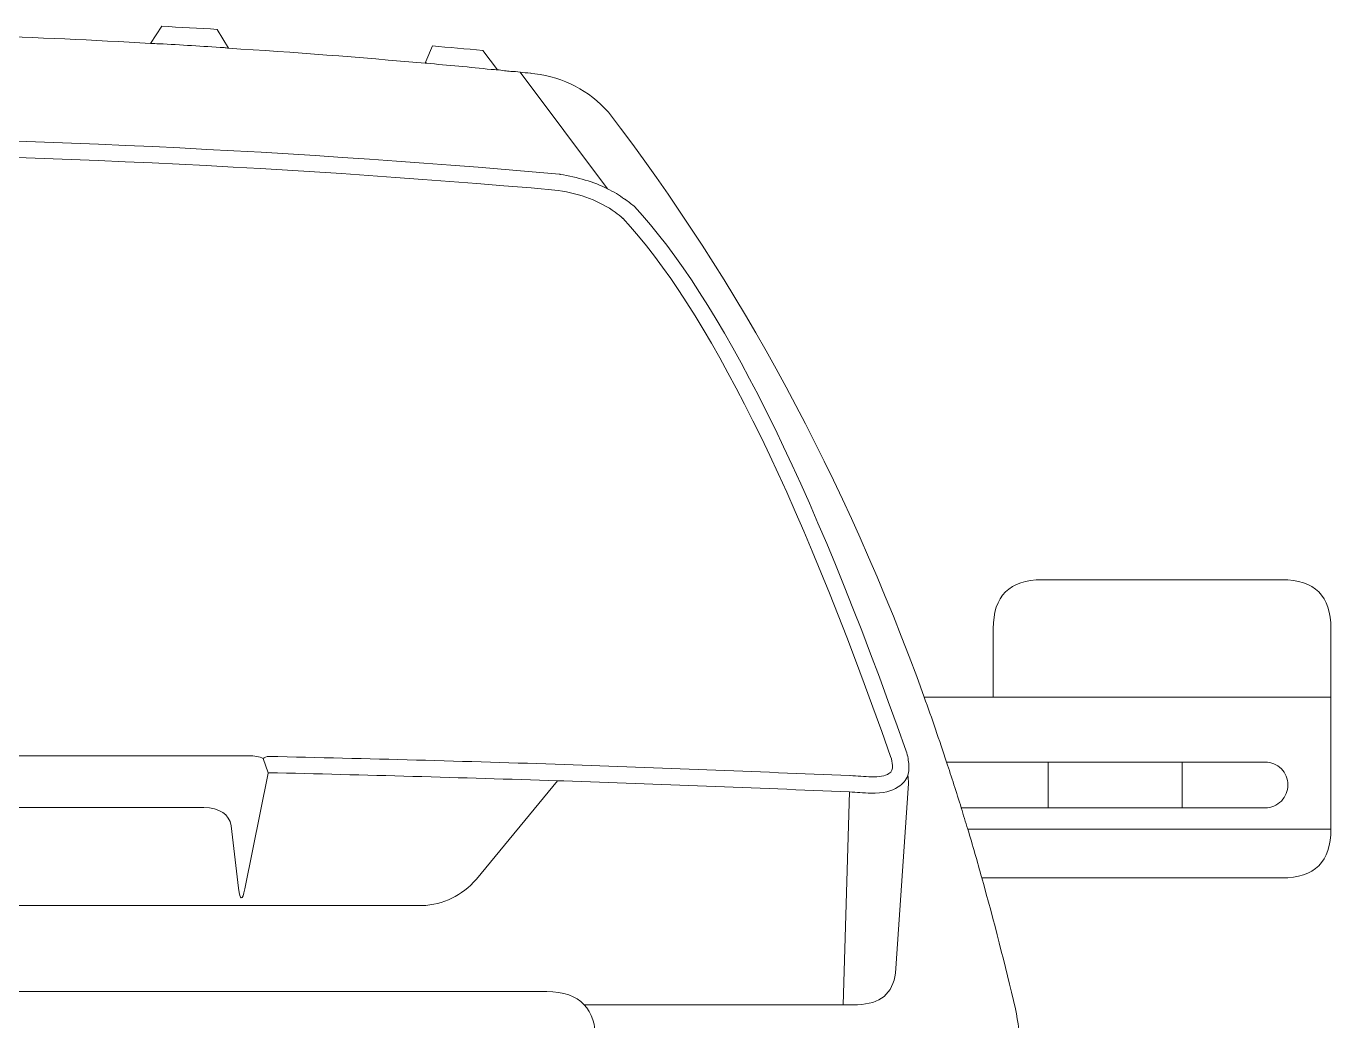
# Model space of a CAD drawing. Header units: metres. Extents: x -47.8 to 47.8, y 0 to 75.9.
# Drawn here: x 9.96 to 47.84, y 46.67 to 75.56 of the extents above; entities that cross this region are included whole.
import ezdxf

# ---------------------------------------------------------------- set-up
doc = ezdxf.new("R2010")
doc.units = ezdxf.units.M
doc.layers.add('ceco.net 240', color=7, linetype='Continuous')

msp = doc.modelspace()

# ---------------------------------------------------------------- linework, layer by layer
at = {"layer": 'ceco.net 240', "lineweight": 18}
for points in [[(21.543, 74.477), (21.562, 74.524)], [(21.571, 74.477), (21.562, 74.524)], [(24.296, 74.221), (26.831, 70.834)], [(38.033, 56.075), (36.028, 56.075)], [(38.033, 56.075), (47.835, 56.075)], [(47.835, 52.244), (47.835, 56.075)], [(16.983, 53.88), (16.841, 54.287), (16.841, 54.287)], [(39.623, 54.183), (36.68, 54.183)], [(43.521, 54.183), (39.623, 54.183)], [(39.623, 54.183), (39.623, 52.858)], [(43.521, 52.858), (43.521, 54.183)], [(16.983, 53.861), (16.983, 53.88)], [(16.992, 53.88), (16.983, 53.88)], [(33.681, 47.144), (33.861, 53.322)], [(37.106, 52.858), (39.623, 52.858)], [(39.623, 52.858), (43.521, 52.858)], [(47.835, 52.244), (37.295, 52.244)], [(33.681, 47.144), (26.16, 47.144)]]:
    msp.add_lwpolyline(points, dxfattribs=at)
for points, knots in [([(13.567, 75.054), (13.567, 75.054), (13.898, 75.556), (13.898, 75.556), (14.428, 75.518), (14.977, 75.489), (15.507, 75.461), (15.507, 75.461), (15.838, 74.912), (15.838, 74.912)], [0, 0, 0, 0, 1, 1, 1, 2, 2, 2, 3, 3, 3, 3]), ([(13.567, 75.054), (13.652, 75.045), (13.738, 75.045), (13.813, 75.045), (14.447, 75.007), (15.081, 74.969), (15.705, 74.931), (15.743, 74.922), (15.791, 74.922), (15.838, 74.912)], [0, 0, 0, 0, 1, 1, 1, 2, 2, 2, 3, 3, 3, 3]), ([(21.562, 74.524), (21.562, 74.524), (21.751, 74.979), (21.751, 74.979), (22.233, 74.94), (22.735, 74.893), (23.217, 74.846), (23.217, 74.846), (23.643, 74.288), (23.643, 74.288)], [0, 0, 0, 0, 1, 1, 1, 2, 2, 2, 3, 3, 3, 3]), ([(21.571, 74.477), (22.205, 74.42), (22.839, 74.364), (23.463, 74.297), (23.53, 74.297), (23.586, 74.288), (23.643, 74.288)], [0, 0, 0, 0, 1, 1, 1, 2, 2, 2, 2]), ([(23.643, 74.288), (23.776, 74.269), (23.908, 74.25), (24.031, 74.241), (24.116, 74.241), (24.211, 74.231), (24.296, 74.221)], [0, 0, 0, 0, 1, 1, 1, 2, 2, 2, 2]), ([(36.028, 56.075), (33.738, 62.414), (30.682, 68.072), (26.86, 73.058), (26.292, 73.692), (25.583, 74.061), (24.722, 74.174), (24.722, 74.174), (24.627, 74.184), (24.627, 74.184), (24.618, 74.193), (24.608, 74.193), (24.599, 74.193), (24.495, 74.193), (24.4, 74.203), (24.296, 74.221)], [0, 0, 0, 0, 1, 1, 1, 2, 2, 2, 3, 3, 3, 4, 4, 4, 5, 5, 5, 5]), ([(-26.822, 70.834), (-26.425, 71.033), (-25.971, 71.166), (-25.45, 71.251), (-25.45, 71.26), (-25.441, 71.26), (-25.441, 71.26), (-17.03, 71.998), (-8.657, 72.367), (-0.303, 72.377), (-0.209, 72.377), (-0.104, 72.377), (-0.009, 72.377), (0, 72.377), (0, 72.377), (0.009, 72.377), (0.113, 72.377), (0.208, 72.377), (0.303, 72.377), (8.647, 72.367), (17.03, 71.998), (25.441, 71.26), (25.45, 71.26), (25.45, 71.26), (25.46, 71.251), (25.97, 71.166), (26.434, 71.033), (26.831, 70.834)], [0, 0, 0, 0, 1, 1, 1, 2, 2, 2, 3, 3, 3, 4, 4, 4, 5, 5, 5, 6, 6, 6, 7, 7, 7, 8, 8, 8, 9, 9, 9, 9]), ([(16.841, 54.287), (16.878, 54.325), (16.936, 54.353), (17.001, 54.353), (19.859, 54.287), (22.716, 54.212), (25.583, 54.117), (28.336, 54.022), (31.108, 53.909), (33.87, 53.795), (33.87, 53.795), (33.88, 53.795), (33.88, 53.795), (34.088, 53.786), (34.287, 53.767), (34.495, 53.757), (34.722, 53.757), (34.892, 53.786), (35.006, 53.852), (35.082, 53.899), (35.119, 53.984), (35.11, 54.089), (35.101, 54.173), (35.091, 54.259), (35.053, 54.353), (35.053, 54.353), (35.053, 54.353), (35.053, 54.353), (32.319, 62.13), (29.727, 67.344), (27.276, 69.983), (27.276, 69.983), (27.285, 69.974), (27.285, 69.974), (27.21, 70.03), (27.144, 70.097), (27.058, 70.153), (26.623, 70.466), (26.065, 70.683), (25.403, 70.787), (17.011, 71.525), (8.647, 71.894), (0.303, 71.904), (0.303, 71.904), (0.303, 71.904), (0.303, 71.904), (0.199, 71.904), (0.104, 71.904), (0.009, 71.904), (0, 71.904), (0, 71.904), (-0.009, 71.904), (-0.104, 71.904), (-0.199, 71.904), (-0.293, 71.904), (-0.293, 71.904), (-0.293, 71.904), (-0.303, 71.904), (-8.638, 71.894), (-17.001, 71.525), (-25.394, 70.787), (-26.065, 70.683), (-26.614, 70.466), (-27.059, 70.153), (-27.134, 70.097), (-27.21, 70.03), (-27.277, 69.974), (-27.277, 69.974), (-27.267, 69.983), (-27.267, 69.983), (-29.68, 67.391), (-32.234, 62.31), (-34.921, 54.751), (-34.968, 54.618), (-35.006, 54.486), (-35.053, 54.353), (-35.082, 54.259), (-35.101, 54.173), (-35.11, 54.089), (-35.11, 54.089), (-35.11, 54.089), (-35.11, 54.089), (-35.119, 53.956), (-35.053, 53.861), (-34.93, 53.814), (-34.93, 53.814), (-34.93, 53.814), (-34.93, 53.814), (-34.817, 53.767), (-34.666, 53.757), (-34.486, 53.757), (-34.287, 53.767), (-34.079, 53.786), (-33.871, 53.795), (-31.108, 53.909), (-28.336, 54.022), (-25.573, 54.117), (-22.707, 54.212), (-19.849, 54.287), (-17.001, 54.353), (-16.935, 54.353), (-16.888, 54.325), (-16.841, 54.287)], [0, 0, 0, 0, 1, 1, 1, 2, 2, 2, 3, 3, 3, 4, 4, 4, 5, 5, 5, 6, 6, 6, 7, 7, 7, 8, 8, 8, 9, 9, 9, 10, 10, 10, 11, 11, 11, 12, 12, 12, 13, 13, 13, 14, 14, 14, 15, 15, 15, 16, 16, 16, 17, 17, 17, 18, 18, 18, 19, 19, 19, 20, 20, 20, 21, 21, 21, 22, 22, 22, 23, 23, 23, 24, 24, 24, 25, 25, 25, 26, 26, 26, 27, 27, 27, 28, 28, 28, 29, 29, 29, 30, 30, 30, 31, 31, 31, 32, 32, 32, 33, 33, 33, 34, 34, 34, 34]), ([(26.831, 70.834), (27.011, 70.749), (27.181, 70.645), (27.333, 70.532), (27.333, 70.532), (27.333, 70.541), (27.333, 70.541), (27.427, 70.466), (27.522, 70.399), (27.607, 70.324), (27.607, 70.314), (27.617, 70.314), (27.617, 70.314), (30.105, 67.646), (32.726, 62.376), (35.507, 54.505), (35.507, 54.505), (35.507, 54.505), (35.507, 54.505), (35.555, 54.363), (35.574, 54.221), (35.583, 54.098), (35.592, 53.994), (35.574, 53.899), (35.555, 53.805)], [0, 0, 0, 0, 1, 1, 1, 2, 2, 2, 3, 3, 3, 4, 4, 4, 5, 5, 5, 6, 6, 6, 7, 7, 7, 8, 8, 8, 8]), ([(47.835, 56.075), (47.835, 56.075), (47.835, 58.062), (47.835, 58.062), (47.835, 59.008), (47.362, 59.481), (46.416, 59.481), (46.416, 59.481), (39.452, 59.481), (39.452, 59.481), (38.506, 59.481), (38.033, 59.008), (38.033, 58.062), (38.033, 58.062), (38.033, 56.075), (38.033, 56.075)], [0, 0, 0, 0, 1, 1, 1, 2, 2, 2, 3, 3, 3, 4, 4, 4, 5, 5, 5, 5]), ([(16.841, 54.287), (16.737, 54.353), (16.595, 54.372), (16.405, 54.372), (16.405, 54.372), (-16.405, 54.372), (-16.405, 54.372), (-16.604, 54.372), (-16.746, 54.353), (-16.841, 54.287)], [0, 0, 0, 0, 1, 1, 1, 2, 2, 2, 3, 3, 3, 3]), ([(43.521, 52.858), (43.521, 52.858), (45.924, 52.858), (45.924, 52.858), (46.113, 52.858), (46.264, 52.934), (46.397, 53.057), (46.52, 53.19), (46.586, 53.341), (46.586, 53.521), (46.586, 53.71), (46.52, 53.861), (46.397, 53.994), (46.264, 54.126), (46.113, 54.183), (45.924, 54.183), (45.924, 54.183), (43.521, 54.183), (43.521, 54.183)], [0, 0, 0, 0, 1, 1, 1, 2, 2, 2, 3, 3, 3, 4, 4, 4, 5, 5, 5, 6, 6, 6, 6]), ([(-16.983, 53.88), (-16.983, 53.871), (-16.983, 53.861), (-16.983, 53.861), (-16.983, 53.861), (-16.321, 50.503), (-16.321, 50.503), (-16.235, 50.152), (-16.169, 50.152), (-16.131, 50.522), (-16.131, 50.522), (-15.913, 52.338), (-15.913, 52.338), (-15.848, 52.679), (-15.583, 52.858), (-15.109, 52.868), (-15.109, 52.868), (15.119, 52.868), (15.119, 52.868), (15.582, 52.858), (15.847, 52.679), (15.913, 52.338), (15.913, 52.338), (16.122, 50.522), (16.122, 50.522), (16.169, 50.152), (16.235, 50.152), (16.311, 50.503), (16.311, 50.503), (16.983, 53.861), (16.983, 53.861)], [0, 0, 0, 0, 1, 1, 1, 2, 2, 2, 3, 3, 3, 4, 4, 4, 5, 5, 5, 6, 6, 6, 7, 7, 7, 8, 8, 8, 9, 9, 9, 10, 10, 10, 10]), ([(35.555, 53.805), (35.564, 53.738), (35.574, 53.653), (35.574, 53.568), (35.574, 53.568), (35.195, 48.062), (35.195, 48.062), (35.119, 47.465), (34.75, 47.163), (34.097, 47.144), (34.097, 47.144), (33.681, 47.144), (33.681, 47.144)], [0, 0, 0, 0, 1, 1, 1, 2, 2, 2, 3, 3, 3, 4, 4, 4, 4]), ([(35.555, 53.805), (35.498, 53.663), (35.412, 53.549), (35.271, 53.464), (35.091, 53.332), (34.836, 53.284), (34.476, 53.284), (34.476, 53.284), (34.476, 53.284), (34.476, 53.284), (34.268, 53.294), (34.06, 53.313), (33.861, 53.322)], [0, 0, 0, 0, 1, 1, 1, 2, 2, 2, 3, 3, 3, 4, 4, 4, 4]), ([(25.384, 53.644), (25.384, 53.644), (23.028, 50.787), (23.028, 50.787), (22.602, 50.304), (22.082, 50.049), (21.448, 50.02), (21.448, 50.02), (-21.449, 50.02), (-21.449, 50.02), (-22.082, 50.049), (-22.612, 50.304), (-23.028, 50.787), (-23.028, 50.787), (-25.384, 53.644), (-25.384, 53.644)], [0, 0, 0, 0, 1, 1, 1, 2, 2, 2, 3, 3, 3, 4, 4, 4, 5, 5, 5, 5]), ([(33.861, 53.322), (33.861, 53.322), (33.861, 53.322), (33.861, 53.322), (31.089, 53.436), (28.326, 53.549), (25.564, 53.644), (25.497, 53.644), (25.441, 53.644), (25.384, 53.644)], [0, 0, 0, 0, 1, 1, 1, 2, 2, 2, 3, 3, 3, 3]), ([(37.702, 50.824), (37.702, 50.824), (46.416, 50.824), (46.416, 50.824), (47.362, 50.824), (47.835, 51.297), (47.835, 52.244)], [0, 0, 0, 0, 1, 1, 1, 2, 2, 2, 2]), ([(40.767, 27.986), (40.767, 27.986), (40.758, 39.954), (40.758, 39.954), (40.767, 40.9), (40.294, 42.016), (39.339, 43.303), (39.036, 43.691), (38.875, 44.145), (38.866, 44.665), (38.885, 45.46), (38.828, 46.245), (38.677, 47.021), (38.374, 48.308), (38.052, 49.576), (37.702, 50.824)], [0, 0, 0, 0, 1, 1, 1, 2, 2, 2, 3, 3, 3, 4, 4, 4, 5, 5, 5, 5]), ([(-26.16, 47.144), (-25.923, 47.4), (-25.564, 47.523), (-25.072, 47.523), (-25.072, 47.523), (25.072, 47.523), (25.072, 47.523), (25.564, 47.523), (25.923, 47.4), (26.16, 47.144)], [0, 0, 0, 0, 1, 1, 1, 2, 2, 2, 3, 3, 3, 3])]:
    msp.add_open_spline(points, degree=3, knots=knots, dxfattribs=at)
for points in [[(8.6, 75.281), (10.256, 75.225), (11.911, 75.149), (13.567, 75.054)], [(15.838, 74.912), (17.73, 74.799), (19.632, 74.647), (21.543, 74.477)], [(21.543, 74.477), (21.552, 74.477), (21.562, 74.477), (21.571, 74.477)], [(36.68, 54.183), (36.463, 54.827), (36.255, 55.46), (36.028, 56.075)], [(37.106, 52.858), (36.964, 53.313), (36.822, 53.748), (36.68, 54.183)], [(16.983, 53.861), (16.983, 53.861), (16.983, 53.871), (16.992, 53.88)], [(25.384, 53.644), (22.583, 53.738), (19.792, 53.814), (16.992, 53.88)], [(37.295, 52.244), (37.229, 52.442), (37.163, 52.66), (37.106, 52.858)], [(37.702, 50.824), (37.57, 51.297), (37.437, 51.77), (37.295, 52.244)], [(26.16, 47.144), (26.387, 46.908), (26.491, 46.566), (26.491, 46.103)]]:
    msp.add_open_spline(points, degree=3, dxfattribs=at)

doc.saveas('drawing.dxf')
